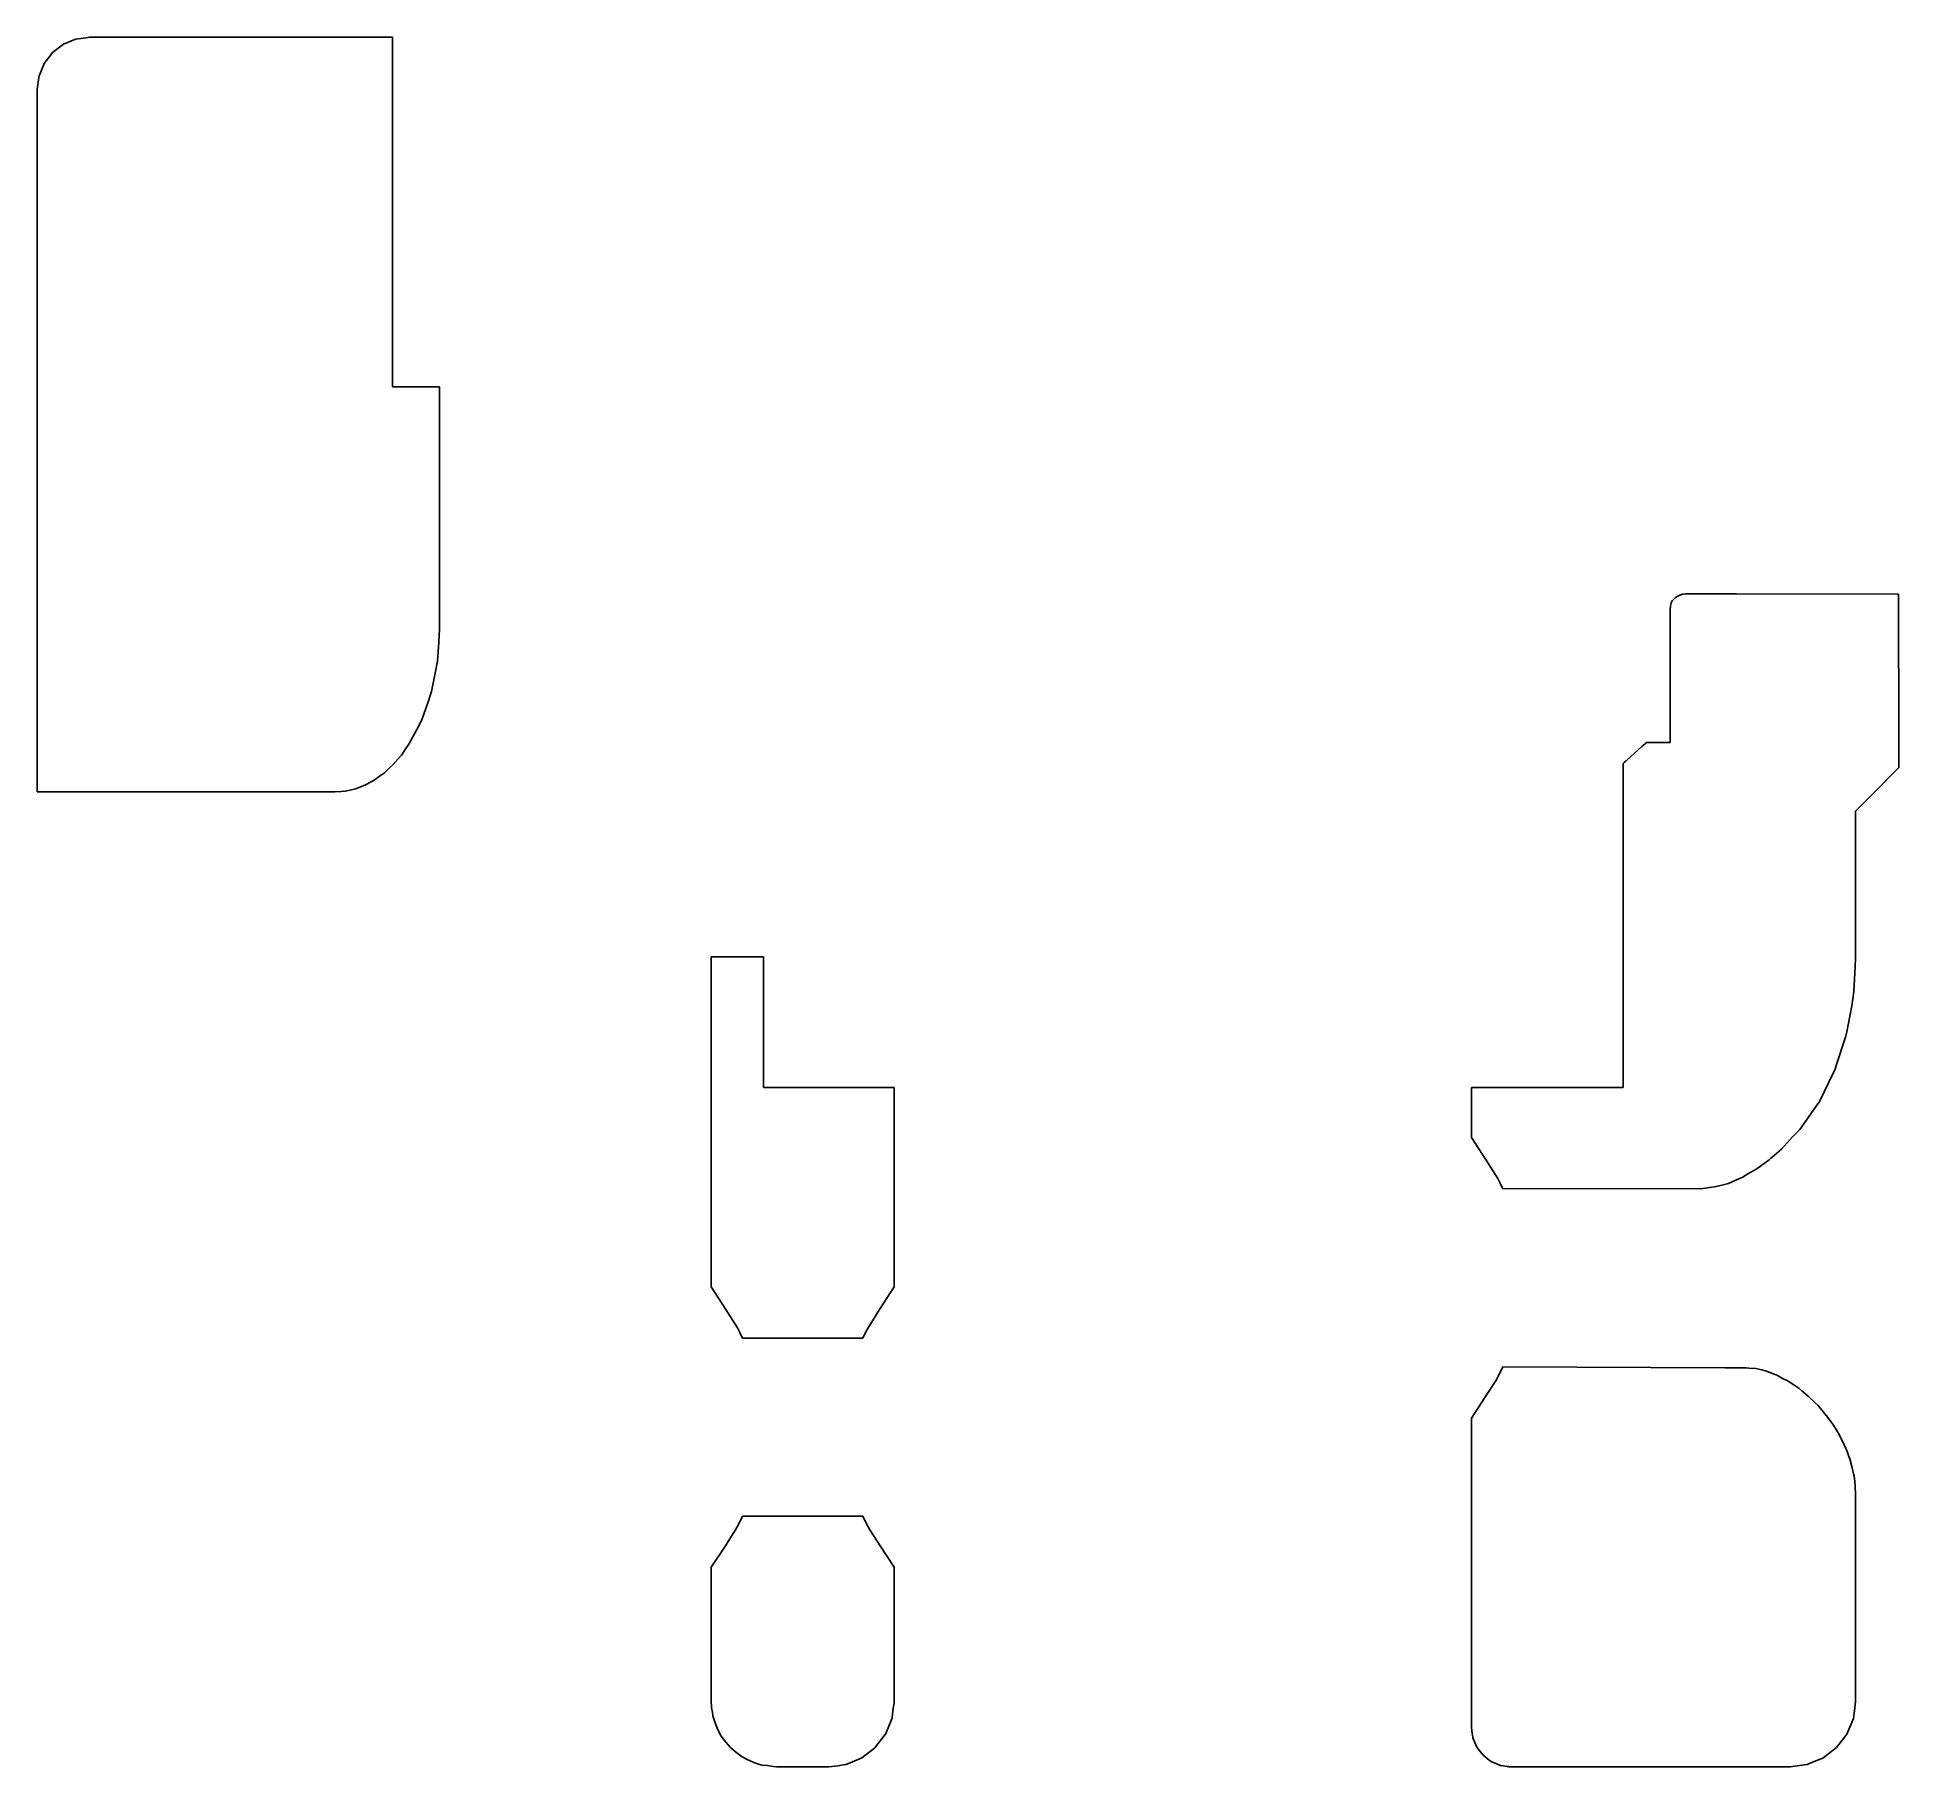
# Model space of a CAD drawing. Header units: metres. Extents: x 2.4 to 73.7, y -16 to 50.2.
import ezdxf

# ---------------------------------------------------------------- set-up
doc = ezdxf.new("R2010")
doc.units = ezdxf.units.M

msp = doc.modelspace()

# ---------------------------------------------------------------- linework, layer by layer
for p, q in [((3.358, 49.9), (2.986, 49.614)), ((3.4, 49.932), (3.358, 49.9)), ((3.833, 50.112), (3.4, 49.932)), ((3.882, 50.132), (3.833, 50.112)), ((4.347, 50.193), (3.882, 50.132)), ((4.4, 50.2), (4.347, 50.193)), ((5.388, 50.2), (4.4, 50.2)), ((5.464, 50.2), (5.388, 50.2)), ((5.548, 50.2), (5.464, 50.2)), ((5.631, 50.2), (5.548, 50.2)), ((5.705, 50.2), (5.631, 50.2)), ((5.758, 50.2), (5.705, 50.2)), ((14.971, 50.2), (5.758, 50.2)), ((15.021, 50.2), (14.971, 50.2)), ((15.085, 50.2), (15.021, 50.2)), ((15.155, 50.2), (15.085, 50.2)), ((15.222, 50.2), (15.155, 50.2)), ((15.281, 50.2), (15.222, 50.2)), ((16, 50.2), (15.281, 50.2)), ((16, 45.707), (16, 50.2)), ((2.668, 49.2), (2.648, 49.151)), ((2.953, 49.572), (2.668, 49.2)), ((2.986, 49.614), (2.953, 49.572)), ((2.461, 48.665), (2.4, 48.2)), ((2.468, 48.718), (2.461, 48.665)), ((2.648, 49.151), (2.468, 48.718)), ((2.4, 48.2), (2.4, 45.505)), ((16, 45.2), (16, 45.707)), ((2.4, 45.505), (2.4, 45.048)), ((2.4, 45.048), (2.4, 44.12)), ((16, 45.059), (16, 45.2)), ((16, 44.177), (16, 45.059)), ((16, 45.059), (16, 45.059)), ((16, 44.003), (16, 44.177)), ((2.4, 44.12), (2.4, 44.106)), ((2.4, 44.106), (2.4, 44.093)), ((2.4, 44.093), (2.4, 43.201)), ((16, 43.146), (16, 44.003)), ((2.4, 43.201), (2.4, 43.183)), ((2.4, 43.183), (2.4, 42.88)), ((2.4, 42.88), (2.4, 41.983)), ((16, 42.881), (16, 43.146)), ((16, 42.094), (16, 42.881)), ((16, 41.675), (16, 42.094)), ((2.4, 41.983), (2.4, 41.24)), ((16, 41.005), (16, 41.675)), ((2.4, 41.24), (2.4, 40.68)), ((2.4, 40.68), (2.4, 39.012)), ((16, 40.362), (16, 41.005)), ((16, 39.852), (16, 40.362)), ((16, 38.908), (16, 39.852)), ((2.4, 39.012), (2.4, 38.335)), ((16, 37.371), (16, 38.908)), ((2.4, 38.335), (2.4, 37.851)), ((2.4, 37.851), (2.4, 31.275)), ((16, 37.252), (16, 37.371)), ((16, 36.817), (16, 37.252)), ((17.364, 36.817), (16, 36.817)), ((17.8, 36.817), (17.364, 36.817)), ((17.8, 34.241), (17.8, 36.817)), ((17.8, 32.072), (17.8, 34.241)), ((17.8, 30.72), (17.8, 32.072)), ((2.4, 31.275), (2.4, 28.363)), ((17.8, 29.12), (17.8, 30.72)), ((17.8, 27.537), (17.8, 29.12)), ((64.94, 28.543), (64.911, 28.433)), ((64.942, 28.547), (64.94, 28.543)), ((64.971, 28.608), (64.942, 28.547)), ((64.996, 28.642), (64.971, 28.608)), ((65.004, 28.652), (64.996, 28.642)), ((65.073, 28.719), (65.004, 28.652)), ((65.111, 28.751), (65.073, 28.719)), ((65.165, 28.789), (65.111, 28.751)), ((65.244, 28.832), (65.165, 28.789)), ((65.27, 28.844), (65.244, 28.832)), ((65.35, 28.869), (65.27, 28.844)), ((65.381, 28.879), (65.35, 28.869)), ((65.402, 28.882), (65.381, 28.879)), ((65.495, 28.891), (65.402, 28.882)), ((67.444, 28.89), (65.495, 28.891)), ((73.641, 28.887), (67.444, 28.89)), ((73.653, 23.208), (73.641, 28.887)), ((2.4, 28.363), (2.4, 25.95)), ((64.91, 28.42), (64.9, 28.31)), ((64.9, 28.31), (64.9, 28.202)), ((64.9, 28.202), (64.9, 23.871)), ((64.911, 28.433), (64.91, 28.42)), ((17.769, 27.05), (17.8, 27.537)), ((17.723, 26.323), (17.769, 27.05)), ((2.4, 25.95), (2.4, 21.314)), ((17.496, 25.155), (17.632, 25.855)), ((17.632, 25.855), (17.723, 26.323)), ((17.347, 24.724), (17.496, 25.155)), ((17.126, 24.079), (17.347, 24.724)), ((16.628, 23.136), (16.926, 23.701)), ((16.926, 23.701), (17.126, 24.079)), ((64.9, 23.871), (64.9, 23.492)), ((16.338, 22.726), (16.512, 22.972)), ((16.512, 22.972), (16.628, 23.136)), ((63.818, 23.047), (63.251, 22.536)), ((63.883, 23.105), (63.818, 23.047)), ((63.941, 23.158), (63.883, 23.105)), ((63.967, 23.18), (63.941, 23.158)), ((63.988, 23.2), (63.967, 23.18)), ((64.841, 23.2), (63.988, 23.2)), ((64.9, 23.2), (64.841, 23.2)), ((64.9, 23.492), (64.9, 23.355)), ((64.9, 23.355), (64.9, 23.28)), ((64.9, 23.28), (64.9, 23.2)), ((73.653, 22.248), (73.653, 23.208)), ((15.686, 22.049), (15.887, 22.237)), ((15.887, 22.237), (16.022, 22.363)), ((16.022, 22.363), (16.211, 22.58)), ((16.211, 22.58), (16.338, 22.726)), ((63.102, 22.402), (63.1, 22.4)), ((63.1, 22.4), (63.1, 17.089)), ((63.107, 22.406), (63.102, 22.402)), ((63.115, 22.414), (63.107, 22.406)), ((63.127, 22.425), (63.115, 22.414)), ((63.143, 22.438), (63.127, 22.425)), ((63.161, 22.455), (63.143, 22.438)), ((63.203, 22.493), (63.161, 22.455)), ((63.251, 22.536), (63.203, 22.493)), ((73.457, 22.049), (73.653, 22.248)), ((14.192, 21.344), (14.425, 21.397)), ((14.425, 21.397), (14.58, 21.433)), ((14.58, 21.433), (14.808, 21.522)), ((14.808, 21.522), (14.961, 21.582)), ((14.961, 21.582), (15.183, 21.705)), ((15.183, 21.705), (15.331, 21.787)), ((15.331, 21.787), (15.543, 21.944)), ((15.543, 21.944), (15.686, 22.049)), ((72.685, 21.267), (73.026, 21.612)), ((73.026, 21.612), (73.155, 21.743)), ((73.026, 21.612), (73.026, 21.612)), ((73.155, 21.743), (73.172, 21.76)), ((73.172, 21.76), (73.449, 22.042)), ((73.449, 22.042), (73.457, 22.049)), ((2.4, 21.314), (9.23, 21.314)), ((9.23, 21.314), (13.8, 21.314)), ((13.8, 21.314), (14.035, 21.332)), ((14.035, 21.332), (14.192, 21.344)), ((72, 20.572), (72.344, 20.92)), ((72.344, 20.92), (72.685, 21.267)), ((72, 17.568), (72, 20.572)), ((72, 17.265), (72, 17.568)), ((72, 14.947), (72, 17.265)), ((63.1, 17.089), (63.1, 10)), ((28.2, 12.196), (28.2, 15)), ((28.2, 15), (28.601, 15)), ((28.601, 15), (30.2, 15)), ((30.2, 15), (30.2, 14.531)), ((30.2, 14.531), (30.2, 12.651)), ((71.929, 13.669), (71.989, 14.624)), ((71.989, 14.624), (72, 14.946)), ((72, 14.946), (72, 14.947)), ((72, 14.946), (72, 14.946)), ((71.901, 13.397), (71.929, 13.669)), ((71.665, 12.129), (71.854, 13.13)), ((71.854, 13.13), (71.901, 13.397)), ((28.2, 10.62), (28.2, 12.196)), ((30.2, 12.651), (30.2, 12.598)), ((30.2, 12.598), (30.2, 12.393)), ((30.2, 12.393), (30.2, 12.341)), ((30.2, 12.341), (30.2, 12.136)), ((30.2, 12.136), (30.2, 12.087)), ((71.613, 11.922), (71.665, 12.129)), ((30.2, 12.087), (30.2, 11.896)), ((30.2, 11.896), (30.2, 11.854)), ((30.2, 11.854), (30.2, 11.69)), ((30.2, 11.69), (30.2, 11.657)), ((30.2, 11.657), (30.2, 11.533)), ((30.2, 11.533), (30.2, 11.239)), ((71.261, 10.848), (71.613, 11.922)), ((30.2, 11.239), (30.2, 10)), ((71.157, 10.569), (71.214, 10.705)), ((71.214, 10.705), (71.261, 10.848)), ((28.2, 10.457), (28.2, 10.62)), ((28.2, 9.337), (28.2, 10.457)), ((30.2, 10), (31.584, 10)), ((31.584, 10), (35.2, 10)), ((35.2, 10), (35.2, 8.896)), ((59.919, 10), (57.3, 10)), ((57.3, 10), (57.3, 8.1)), ((60.021, 10), (59.919, 10)), ((62.471, 10), (60.021, 10)), ((63.1, 10), (62.471, 10)), ((70.638, 9.515), (71.157, 10.569)), ((28.2, 2.408), (28.2, 9.337)), ((69.866, 8.39), (70.558, 9.375)), ((70.558, 9.375), (70.601, 9.442)), ((70.601, 9.442), (70.638, 9.515)), ((35.2, 8.896), (35.2, 2.399)), ((57.3, 8.1), (57.3, 8.085)), ((57.3, 8.085), (57.861, 7.213)), ((69.166, 7.644), (69.586, 8.107)), ((69.586, 8.107), (69.844, 8.364)), ((69.844, 8.364), (69.856, 8.376)), ((69.856, 8.376), (69.866, 8.39)), ((57.861, 7.213), (58.301, 6.517)), ((68.226, 6.885), (68.686, 7.234)), ((68.686, 7.234), (68.762, 7.292)), ((68.762, 7.292), (68.804, 7.333)), ((68.804, 7.333), (69.166, 7.644)), ((58.301, 6.517), (58.381, 6.362)), ((67.141, 6.33), (67.563, 6.515)), ((67.563, 6.515), (67.682, 6.567)), ((67.682, 6.567), (67.816, 6.653)), ((67.816, 6.653), (68.226, 6.885)), ((58.381, 6.362), (58.5, 6.118)), ((58.5, 6.118), (61.794, 6.139)), ((61.794, 6.139), (66.082, 6.125)), ((66.082, 6.125), (66.503, 6.183)), ((66.503, 6.183), (66.603, 6.193)), ((66.603, 6.193), (66.78, 6.238)), ((66.78, 6.238), (67.141, 6.33)), ((28.2, 2.375), (28.2, 2.408)), ((28.761, 1.504), (28.2, 2.375)), ((35.2, 2.375), (34.639, 1.504)), ((35.2, 2.399), (35.2, 2.375)), ((35.2, 2.399), (35.2, 2.399)), ((29.201, 0.807), (28.761, 1.504)), ((34.639, 1.504), (34.199, 0.807)), ((29.281, 0.652), (29.201, 0.807)), ((34.199, 0.807), (34.119, 0.652)), ((29.4, 0.408), (29.281, 0.652)), ((32.745, 0.408), (29.4, 0.408)), ((34, 0.408), (32.745, 0.408)), ((34.119, 0.652), (34, 0.408)), ((58.5, -0.693), (58.341, -1.012)), ((66.992, -0.727), (58.5, -0.693)), ((58.23, -1.222), (57.814, -1.868)), ((58.341, -1.012), (58.23, -1.222)), ((67.804, -0.728), (66.992, -0.727)), ((67.909, -0.742), (67.804, -0.728)), ((68.188, -0.759), (67.909, -0.742)), ((68.412, -0.812), (68.188, -0.759)), ((68.593, -0.856), (68.412, -0.812)), ((68.75, -0.918), (68.593, -0.856)), ((69.01, -1.021), (68.75, -0.918)), ((69.072, -1.056), (69.01, -1.021)), ((69.234, -1.147), (69.072, -1.056)), ((69.378, -1.22), (69.234, -1.147)), ((69.425, -1.244), (69.378, -1.22)), ((69.669, -1.406), (69.425, -1.244)), ((69.828, -1.513), (69.669, -1.406)), ((57.814, -1.868), (57.3, -2.654)), ((69.943, -1.61), (69.828, -1.513)), ((70.187, -1.816), (69.943, -1.61)), ((70.204, -1.829), (70.187, -1.816)), ((70.21, -1.835), (70.204, -1.829)), ((70.445, -2.06), (70.21, -1.835)), ((70.562, -2.174), (70.445, -2.06)), ((57.3, -2.654), (57.3, -2.888)), ((70.672, -2.304), (70.562, -2.174)), ((70.88, -2.551), (70.672, -2.304)), ((70.886, -2.559), (70.88, -2.551)), ((70.897, -2.576), (70.886, -2.559)), ((71.077, -2.82), (70.897, -2.576)), ((71.158, -2.93), (71.077, -2.82)), ((57.3, -2.888), (57.3, -4.808)), ((71.253, -3.089), (71.158, -2.93)), ((71.396, -3.329), (71.253, -3.089)), ((71.414, -3.367), (71.396, -3.329)), ((71.457, -3.457), (71.414, -3.367)), ((71.553, -3.647), (71.457, -3.457)), ((71.592, -3.724), (71.553, -3.647)), ((71.673, -3.93), (71.592, -3.724)), ((71.747, -4.118), (71.673, -3.93)), ((71.776, -4.218), (71.747, -4.118)), ((71.86, -4.504), (71.776, -4.218)), ((57.3, -4.808), (57.3, -6.297)), ((71.862, -4.51), (71.86, -4.504)), ((71.862, -4.512), (71.862, -4.51)), ((71.922, -4.791), (71.862, -4.512)), ((71.941, -4.882), (71.922, -4.791)), ((71.965, -5.072), (71.941, -4.882)), ((71.986, -5.244), (71.965, -5.072)), ((72, -5.589), (71.986, -5.244)), ((72, -5.595), (72, -5.589)), ((72, -6.735), (72, -5.595)), ((29.4, -6.403), (29.241, -6.722)), ((31.045, -6.403), (29.4, -6.403)), ((34, -6.403), (31.045, -6.403)), ((34.159, -6.722), (34, -6.403)), ((57.3, -6.297), (57.3, -7.414)), ((29.13, -6.931), (28.714, -7.578)), ((29.241, -6.722), (29.13, -6.931)), ((34.27, -6.931), (34.159, -6.722)), ((34.686, -7.578), (34.27, -6.931)), ((72, -7.735), (72, -6.735)), ((72, -6.735), (72, -6.735)), ((28.714, -7.578), (28.2, -8.364)), ((35.2, -8.364), (34.686, -7.578)), ((57.3, -7.414), (57.3, -8.224)), ((72, -8.502), (72, -7.735)), ((28.2, -8.364), (28.2, -8.57)), ((35.2, -8.526), (35.2, -8.364)), ((35.2, -9.787), (35.2, -8.526)), ((57.3, -8.224), (57.3, -8.349)), ((57.3, -8.349), (57.3, -8.933)), ((72, -9.071), (72, -8.502)), ((28.2, -8.57), (28.2, -10.098)), ((57.3, -8.933), (57.3, -9.06)), ((57.3, -9.06), (57.3, -14.177)), ((72, -9.675), (72, -9.071)), ((35.2, -10.7), (35.2, -9.787)), ((35.2, -9.787), (35.2, -9.787)), ((72, -9.784), (72, -9.675)), ((72, -13.5), (72, -9.784)), ((28.2, -10.098), (28.2, -11.093)), ((28.2, -11.093), (28.2, -11.725)), ((35.2, -11.326), (35.2, -10.7)), ((35.2, -11.725), (35.2, -11.326)), ((28.2, -11.725), (28.2, -12.11)), ((28.2, -12.11), (28.2, -12.325)), ((35.2, -11.95), (35.2, -11.725)), ((35.2, -13.5), (35.2, -11.95)), ((28.2, -12.325), (28.2, -13.5)), ((28.2, -13.5), (28.21, -13.693)), ((35.197, -13.568), (35.2, -13.5)), ((71.953, -13.858), (72, -13.5)), ((28.21, -13.693), (28.212, -13.745)), ((28.212, -13.745), (28.243, -13.914)), ((28.243, -13.914), (28.264, -14.055)), ((28.264, -14.055), (28.345, -14.323)), ((34.876, -14.728), (35.107, -14.17)), ((35.107, -14.17), (35.118, -14.135)), ((35.118, -14.135), (35.12, -14.117)), ((35.12, -14.117), (35.121, -14.098)), ((35.121, -14.098), (35.166, -13.756)), ((35.166, -13.756), (35.197, -13.568)), ((57.3, -14.177), (57.3, -14.267)), ((71.777, -14.481), (71.915, -14.147)), ((71.915, -14.147), (71.953, -13.858)), ((28.345, -14.323), (28.453, -14.583)), ((28.453, -14.583), (28.583, -14.827)), ((28.583, -14.827), (28.76, -15.057)), ((34.49, -15.241), (34.859, -14.76)), ((34.859, -14.76), (34.876, -14.728)), ((57.3, -14.267), (57.3, -14.5)), ((57.3, -14.5), (57.325, -14.731)), ((57.325, -14.731), (57.346, -14.853)), ((57.346, -14.853), (57.351, -14.888)), ((57.351, -14.888), (57.464, -15.161)), ((71.445, -15.037), (71.665, -14.75)), ((71.665, -14.75), (71.777, -14.481)), ((28.76, -15.057), (28.932, -15.268)), ((28.932, -15.268), (29.129, -15.429)), ((29.129, -15.429), (29.378, -15.62)), ((29.378, -15.62), (29.596, -15.737)), ((33.367, -15.908), (33.932, -15.674)), ((33.932, -15.674), (33.959, -15.659)), ((33.959, -15.659), (34.443, -15.288)), ((34.443, -15.288), (34.468, -15.268)), ((34.468, -15.268), (34.49, -15.241)), ((57.464, -15.161), (57.501, -15.25)), ((57.501, -15.25), (57.681, -15.484)), ((57.681, -15.484), (57.739, -15.561)), ((57.739, -15.561), (57.974, -15.741)), ((70.416, -15.803), (70.75, -15.665)), ((70.75, -15.665), (70.981, -15.488)), ((70.981, -15.488), (71.268, -15.268)), ((71.268, -15.268), (71.445, -15.037)), ((29.596, -15.737), (29.898, -15.862)), ((29.898, -15.862), (30.129, -15.933)), ((30.129, -15.933), (30.35, -15.954)), ((30.35, -15.954), (30.565, -15.987)), ((30.565, -15.987), (30.7, -16)), ((30.7, -16), (32.004, -16)), ((32.004, -16), (32.7, -16)), ((32.7, -16), (33.04, -15.967)), ((33.04, -15.967), (33.338, -15.917)), ((33.338, -15.917), (33.367, -15.908)), ((57.974, -15.741), (58.05, -15.799)), ((58.05, -15.799), (58.323, -15.912)), ((58.323, -15.912), (58.412, -15.949)), ((58.412, -15.949), (58.512, -15.966)), ((58.512, -15.966), (58.658, -15.993)), ((58.658, -15.993), (58.677, -15.995)), ((58.677, -15.995), (58.696, -15.996)), ((58.696, -15.996), (58.738, -15.999)), ((58.738, -15.999), (58.757, -15.999)), ((58.757, -15.999), (58.8, -16)), ((58.8, -16), (66.76, -16)), ((66.76, -16), (69.5, -16)), ((69.5, -16), (69.858, -15.953)), ((69.858, -15.953), (70.147, -15.915)), ((70.147, -15.915), (70.416, -15.803))]:
    msp.add_line(p, q)

doc.saveas('drawing.dxf')
